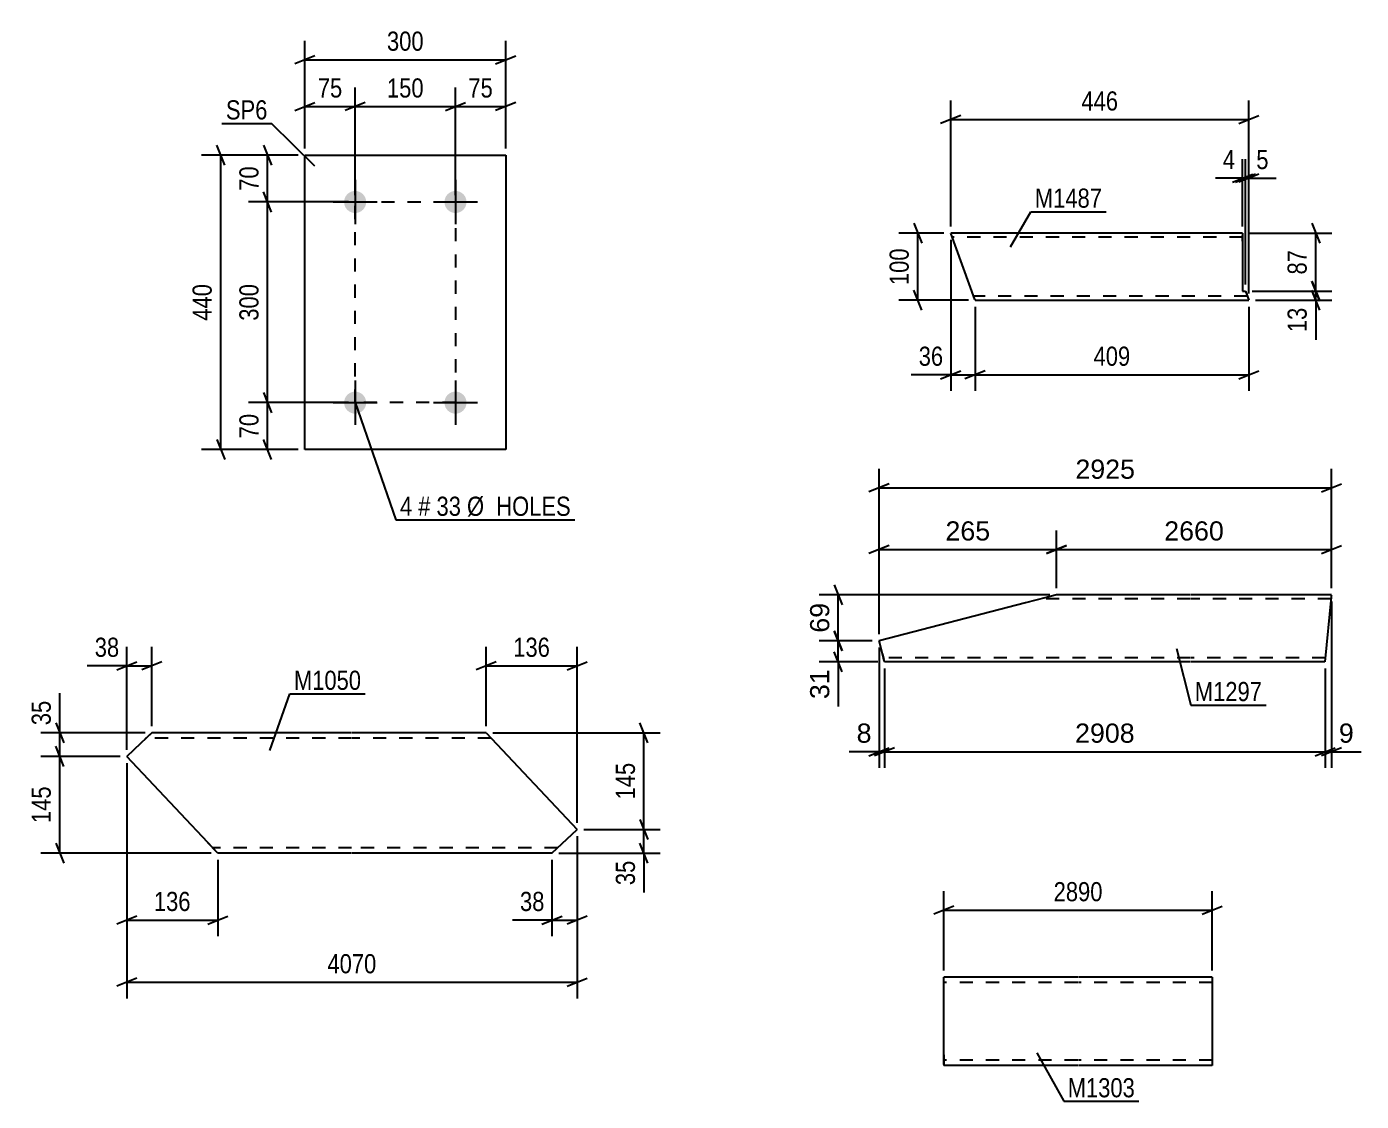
# Model space of a CAD drawing. Header units: millimetres. Extents: x 0 to 1189, y 0 to 841.
# Drawn here: x 406.3 to 605.8, y 139.2 to 299.8 of the extents above; entities that cross this region are included whole.
import ezdxf

# ---------------------------------------------------------------- set-up
doc = ezdxf.new("R2010")
doc.units = ezdxf.units.MM
doc.linetypes.add('DXK_LINE_DOT2', pattern=[3.9198, 1.9599, -1.9599])
doc.styles.add('Arial', font='ARIAL.TTF', dxfattribs={"height": 0.2})
doc.styles.add('Arial Narrow', font='ARIALN.TTF', dxfattribs={"height": 0.2})

# ---------------------------------------------------------------- blocks, each defined once
blk = doc.blocks.new('Part-814467843-18281 - 18280')
at = {"color": 2, "linetype": 'Continuous'}
for p, q in [((555.58, 213.68), (533.69, 208.02)), ((560.23, 214.88), (555.58, 213.68)), ((580.23, 214.88), (560.23, 214.88)), ((601.3, 214.88), (580.33, 214.88)), ((601.26, 214.52), (600.33, 204.88)), ((601.29, 214.78), (601.26, 214.52)), ((601.3, 214.88), (601.29, 214.78)), ((534.19, 206.08), (533.69, 208.02)), ((534.47, 204.97), (534.19, 206.08)), ((534.5, 204.88), (534.47, 204.97)), ((580.23, 204.88), (534.5, 204.88)), ((600.33, 204.88), (580.33, 204.88))]:
    blk.add_line(p, q, dxfattribs=at)
at = {"color": 7, "linetype": 'DXK_LINE_DOT2'}
for p, q in [((560.23, 214.88), (557.36, 214.13)), ((580.23, 214.28), (557.91, 214.28)), ((601.24, 214.28), (580.33, 214.28)), ((534.19, 206.08), (534.41, 205.23)), ((580.23, 205.48), (534.34, 205.48)), ((600.39, 205.48), (580.33, 205.48))]:
    blk.add_line(p, q, dxfattribs=at)
blk = doc.blocks.new('Part-814467843-14831 - 14829')
at = {"color": 2, "linetype": 'Continuous'}
for p, q in [((425.01, 194.27), (423.3, 192.67)), ((454.86, 194.27), (425.01, 194.27)), ((474.96, 194.27), (454.96, 194.27)), ((474.96, 194.27), (488.56, 179.81)), ((423.3, 192.67), (421.25, 190.74)), ((433.35, 177.87), (421.25, 190.74)), ((484.81, 176.27), (488.56, 179.81)), ((434.86, 176.27), (433.35, 177.87)), ((454.86, 176.27), (434.86, 176.27)), ((484.81, 176.27), (454.96, 176.27))]:
    blk.add_line(p, q, dxfattribs=at)
at = {"color": 7, "linetype": 'DXK_LINE_DOT2'}
for p, q in [((425.01, 194.27), (423.96, 193.29)), ((454.86, 193.47), (424.16, 193.47)), ((475.71, 193.47), (454.96, 193.47)), ((434.74, 176.4), (433.35, 177.87)), ((454.86, 177.07), (434.1, 177.07)), ((485.66, 177.07), (454.96, 177.07))]:
    blk.add_line(p, q, dxfattribs=at)
blk = doc.blocks.new('Part-814467843-14872 - 14871')
at = {"color": 2, "linetype": 'Continuous'}
for p, q in [((563.39, 157.73), (543.39, 157.73)), ((543.39, 146.13), (543.39, 157.73)), ((583.49, 157.73), (563.49, 157.73)), ((583.49, 157.73), (583.49, 144.53)), ((543.39, 146.13), (543.39, 144.53)), ((563.39, 144.53), (543.39, 144.53)), ((583.49, 144.53), (563.49, 144.53))]:
    blk.add_line(p, q, dxfattribs=at)
at = {"color": 7, "linetype": 'DXK_LINE_DOT2'}
for p, q in [((563.39, 156.93), (543.39, 156.93)), ((583.49, 156.93), (563.49, 156.93)), ((543.39, 144.65), (543.39, 146.13)), ((543.39, 145.33), (543.39, 145.39)), ((563.39, 145.33), (543.39, 145.33)), ((583.49, 145.33), (563.49, 145.33)), ((583.49, 145.33), (583.49, 145.39))]:
    blk.add_line(p, q, dxfattribs=at)
blk = doc.blocks.new('Bolt-814467843-14918 - 14916')
at = {"linetype": 'Continuous'}
for points in [[(455.39, 275.27, -1), (455.39, 271.97, -1)], [(470.39, 275.27, -1), (470.39, 271.97, -1)], [(455.39, 245.27, -1), (455.39, 241.97, -1)], [(470.39, 245.27, -1), (470.39, 241.97, -1)]]:
    blk.add_hatch(color=1, dxfattribs=at).paths.add_polyline_path(points)
at = {"color": 1, "linetype": 'Continuous'}
for p, q in [((455.39, 276.92), (455.39, 270.32)), ((470.39, 276.92), (470.39, 270.32)), ((452.09, 273.62), (458.69, 273.62)), ((467.09, 273.62), (473.69, 273.62)), ((455.39, 246.92), (455.39, 240.32)), ((470.39, 246.92), (470.39, 240.32)), ((452.09, 243.62), (458.69, 243.62)), ((467.09, 243.62), (473.69, 243.62))]:
    blk.add_line(p, q, dxfattribs=at)
blk = doc.blocks.new('Part-814467843-14917 - 14916')
at = {"color": 2, "linetype": 'Continuous'}
for p, q in [((447.89, 236.62), (447.89, 280.62)), ((447.89, 280.62), (477.89, 280.62)), ((477.89, 280.62), (477.89, 236.62)), ((477.89, 236.62), (447.89, 236.62))]:
    blk.add_line(p, q, dxfattribs=at)
blk = doc.blocks.new('Part-814467843-15057 - 15056')
at = {"color": 2, "linetype": 'Continuous'}
for p, q in [((588.04, 268.94), (544.4, 268.94)), ((548.01, 259.03), (544.4, 268.94)), ((588.04, 268.94), (588.04, 268.85)), ((588.04, 268.85), (588.04, 267.74)), ((588.04, 267.74), (588.04, 260.28)), ((588.04, 260.28), (588.47, 260.28)), ((588.47, 260.28), (588.96, 258.94)), ((548.01, 259.03), (548.04, 258.94)), ((548.04, 258.94), (588.96, 258.94))]:
    blk.add_line(p, q, dxfattribs=at)
at = {"color": 7, "linetype": 'DXK_LINE_DOT2'}
for p, q in [((588.04, 268.34), (544.62, 268.34)), ((588.04, 267.74), (588.04, 268.59)), ((588.04, 267.97), (588.04, 267.74)), ((547.82, 259.54), (547.81, 259.59)), ((588.74, 259.54), (547.82, 259.54))]:
    blk.add_line(p, q, dxfattribs=at)
blk = doc.blocks.new('Rectangle-814467843-17610 - 14916')
at = {"color": 1, "linetype": 'DXK_LINE_DOT2'}
blk.add_lwpolyline([(455.39, 273.62), (470.39, 273.62), (470.39, 243.62), (455.39, 243.62), (455.39, 273.62)], close=True, dxfattribs=at)
blk = doc.blocks.new('StraightDimension-814467843-18382 - 18280')
at = {"color": 7, "linetype": 'Continuous'}
for p, q in [((527, 209.52), (528.2, 206.52)), ((532.69, 208.02), (524.75, 208.02)), ((527.6, 204.88), (527.6, 208.02)), ((528.2, 203.38), (527, 206.38)), ((533.5, 204.88), (524.75, 204.88))]:
    blk.add_line(p, q, dxfattribs=at)
at = {"color": 0}
blk.add_wipeout([(526.85, 204.35), (522.65, 204.35), (522.65, 198.7), (526.85, 198.7)], dxfattribs=at)
at = {"color": 7, "linetype": 'Continuous'}
blk.add_line((527.6, 204.88), (527.6, 198.18), dxfattribs=at)
blk.add_line((527.6, 204.88), (527.6, 198.18), dxfattribs=at)
at = {"color": 3, "style": 'Arial'}
blk.add_text('31', height=2.865, rotation=90.0002, dxfattribs=at).set_placement((526.25, 199.3))
blk = doc.blocks.new('StraightDimension-814467843-18295 - 18280')
at = {"color": 7, "linetype": 'Continuous'}
for p, q in [((533.69, 209.02), (533.69, 233.74)), ((601.3, 215.88), (601.3, 233.74)), ((535.19, 231.49), (532.19, 230.29)), ((599.8, 230.29), (602.8, 231.49)), ((533.69, 230.89), (601.3, 230.89))]:
    blk.add_line(p, q, dxfattribs=at)
at = {"color": 0}
blk.add_wipeout([(572.54, 231.64), (572.54, 235.84), (562.44, 235.84), (562.44, 231.64)], dxfattribs=at)
at = {"color": 3, "style": 'Arial'}
blk.add_text('2925', height=2.865, dxfattribs=at).set_placement((563.04, 232.24))
blk = doc.blocks.new('StraightDimension-814467843-18306 - 18280')
at = {"color": 7, "linetype": 'Continuous'}
for p, q in [((560.23, 215.88), (560.23, 224.51)), ((601.3, 215.88), (601.3, 224.51)), ((561.73, 222.26), (558.73, 221.06)), ((560.23, 221.66), (601.3, 221.66)), ((599.8, 221.06), (602.8, 222.26))]:
    blk.add_line(p, q, dxfattribs=at)
at = {"color": 0}
blk.add_wipeout([(585.81, 222.41), (585.81, 226.61), (575.72, 226.61), (575.72, 222.41)], dxfattribs=at)
at = {"color": 3, "style": 'Arial'}
blk.add_text('2660', height=2.865, dxfattribs=at).set_placement((576.32, 223.01))
blk = doc.blocks.new('StraightDimension-814467843-18307 - 18280')
at = {"color": 7, "linetype": 'Continuous'}
for p, q in [((533.69, 209.02), (533.69, 224.51)), ((560.23, 215.88), (560.23, 224.51)), ((535.19, 222.26), (532.19, 221.06)), ((533.69, 221.66), (560.23, 221.66)), ((558.73, 221.06), (561.73, 222.26))]:
    blk.add_line(p, q, dxfattribs=at)
at = {"color": 0}
blk.add_wipeout([(550.89, 222.41), (550.89, 226.61), (543.02, 226.61), (543.02, 222.41)], dxfattribs=at)
at = {"color": 3, "style": 'Arial'}
blk.add_text('265', height=2.865, dxfattribs=at).set_placement((543.62, 223.01))
blk = doc.blocks.new('StraightDimension-814467843-18381 - 18280')
at = {"color": 7, "linetype": 'Continuous'}
for p, q in [((527, 216.38), (528.2, 213.38)), ((559.23, 214.88), (524.75, 214.88)), ((527.6, 208.02), (527.6, 214.88)), ((528.2, 206.52), (527, 209.52)), ((532.69, 208.02), (524.75, 208.02))]:
    blk.add_line(p, q, dxfattribs=at)
at = {"color": 0}
blk.add_wipeout([(526.85, 214.27), (522.65, 214.27), (522.65, 208.63), (526.85, 208.63)], dxfattribs=at)
at = {"color": 3, "style": 'Arial'}
blk.add_text('69', height=2.865, rotation=90.0002, dxfattribs=at).set_placement((526.25, 209.23))
blk = doc.blocks.new('StraightDimension-814467843-18485 - 18280')
at = {"color": 7, "linetype": 'Continuous'}
for p, q in [((601.3, 213.88), (601.3, 189.03)), ((600.37, 203.88), (600.37, 189.03)), ((598.87, 190.83), (601.87, 192.03)), ((602.8, 192.03), (599.8, 190.83)), ((600.37, 191.43), (601.3, 191.43))]:
    blk.add_line(p, q, dxfattribs=at)
at = {"color": 0}
blk.add_wipeout([(605.25, 192.18), (605.25, 196.38), (601.82, 196.38), (601.82, 192.18)], dxfattribs=at)
at = {"color": 7, "linetype": 'Continuous'}
blk.add_line((601.3, 191.43), (605.77, 191.43), dxfattribs=at)
blk.add_line((601.3, 191.43), (605.77, 191.43), dxfattribs=at)
at = {"color": 3, "style": 'Arial'}
blk.add_text('9', height=2.87, dxfattribs=at).set_placement((602.42, 192.78))
blk = doc.blocks.new('StraightDimension-814467843-18486 - 18280')
at = {"color": 7, "linetype": 'Continuous'}
for p, q in [((534.5, 203.88), (534.5, 189.03)), ((600.37, 203.88), (600.37, 189.03)), ((536, 192.03), (533, 190.83)), ((598.87, 190.83), (601.87, 192.03)), ((534.5, 191.43), (600.37, 191.43))]:
    blk.add_line(p, q, dxfattribs=at)
at = {"color": 0}
blk.add_wipeout([(572.48, 192.18), (572.48, 196.38), (562.39, 196.38), (562.39, 192.18)], dxfattribs=at)
at = {"color": 3, "style": 'Arial'}
blk.add_text('2908', height=2.865, dxfattribs=at).set_placement((562.99, 192.78))
blk = doc.blocks.new('StraightDimension-814467843-18487 - 18280')
at = {"color": 7, "linetype": 'Continuous'}
for p, q in [((533.69, 207.02), (533.69, 189.03)), ((534.5, 203.88), (534.5, 189.03)), ((532.19, 190.83), (535.19, 192.03)), ((536, 192.03), (533, 190.83)), ((533.69, 191.43), (534.5, 191.43))]:
    blk.add_line(p, q, dxfattribs=at)
at = {"color": 0}
blk.add_wipeout([(533.16, 192.18), (533.16, 196.38), (529.74, 196.38), (529.74, 192.18)], dxfattribs=at)
at = {"color": 7, "linetype": 'Continuous'}
blk.add_line((533.69, 191.43), (529.21, 191.43), dxfattribs=at)
blk.add_line((533.69, 191.43), (529.21, 191.43), dxfattribs=at)
at = {"color": 3, "style": 'Arial'}
blk.add_text('8', height=2.87, dxfattribs=at).set_placement((530.34, 192.78))
blk = doc.blocks.new('StraightDimension-814467843-15139 - 14829')
at = {"color": 7, "linetype": 'Continuous'}
for p, q in [((410.65, 195.77), (411.85, 192.77)), ((424.01, 194.27), (408.4, 194.27)), ((411.25, 190.74), (411.25, 194.27)), ((411.85, 189.24), (410.65, 192.24)), ((420.25, 190.74), (408.4, 190.74))]:
    blk.add_line(p, q, dxfattribs=at)
at = {"color": 0}
blk.add_wipeout([(410.5, 199.65), (406.3, 199.65), (406.3, 194.8), (410.5, 194.8)], dxfattribs=at)
at = {"color": 7, "linetype": 'Continuous'}
blk.add_line((411.25, 194.27), (411.25, 200.18), dxfattribs=at)
blk.add_line((411.25, 194.27), (411.25, 200.18), dxfattribs=at)
at = {"color": 3, "style": 'Arial Narrow'}
blk.add_text('35', height=2.863, rotation=90.0002, dxfattribs=at).set_placement((409.9, 195.4))
blk = doc.blocks.new('StraightDimension-814467843-15131 - 14829')
at = {"color": 7, "linetype": 'Continuous'}
for p, q in [((474.96, 195.27), (474.96, 207.12)), ((488.56, 180.81), (488.56, 207.12)), ((476.46, 204.87), (473.46, 203.67)), ((474.96, 204.27), (488.56, 204.27)), ((487.06, 203.67), (490.06, 204.87))]:
    blk.add_line(p, q, dxfattribs=at)
at = {"color": 0}
blk.add_wipeout([(485.1, 205.02), (485.1, 209.22), (478.42, 209.22), (478.42, 205.02)], dxfattribs=at)
at = {"color": 3, "style": 'Arial Narrow'}
blk.add_text('136', height=2.863, dxfattribs=at).set_placement((479.02, 205.62))
blk = doc.blocks.new('StraightDimension-814467843-15123 - 14829')
at = {"color": 7, "linetype": 'Continuous'}
for p, q in [((488.56, 178.81), (488.56, 163.87)), ((484.81, 175.27), (484.81, 163.87)), ((483.31, 165.67), (486.31, 166.87)), ((484.81, 166.27), (488.56, 166.27)), ((490.06, 166.87), (487.06, 165.67))]:
    blk.add_line(p, q, dxfattribs=at)
at = {"color": 0}
blk.add_wipeout([(484.28, 167.02), (484.28, 171.22), (479.43, 171.22), (479.43, 167.02)], dxfattribs=at)
at = {"color": 7, "linetype": 'Continuous'}
blk.add_line((484.81, 166.27), (478.9, 166.27), dxfattribs=at)
blk.add_line((484.81, 166.27), (478.9, 166.27), dxfattribs=at)
at = {"color": 3, "style": 'Arial Narrow'}
blk.add_text('38', height=2.863, dxfattribs=at).set_placement((480.03, 167.62))
blk = doc.blocks.new('StraightDimension-814467843-15135 - 14829')
at = {"color": 7, "linetype": 'Continuous'}
for p, q in [((421.25, 191.74), (421.25, 207.12)), ((425.01, 195.27), (425.01, 207.12)), ((419.75, 203.67), (422.75, 204.87)), ((421.25, 204.27), (425.01, 204.27)), ((426.51, 204.87), (423.51, 203.67))]:
    blk.add_line(p, q, dxfattribs=at)
at = {"color": 0}
blk.add_wipeout([(420.73, 205.02), (420.73, 209.22), (415.87, 209.22), (415.87, 205.02)], dxfattribs=at)
at = {"color": 7, "linetype": 'Continuous'}
blk.add_line((421.25, 204.27), (415.34, 204.27), dxfattribs=at)
blk.add_line((421.25, 204.27), (415.34, 204.27), dxfattribs=at)
at = {"color": 3, "style": 'Arial Narrow'}
blk.add_text('38', height=2.863, dxfattribs=at).set_placement((416.47, 205.62))
blk = doc.blocks.new('StraightDimension-814467843-15127 - 14829')
at = {"color": 7, "linetype": 'Continuous'}
for p, q in [((421.25, 189.74), (421.25, 163.87)), ((434.86, 175.27), (434.86, 163.87)), ((422.75, 166.87), (419.75, 165.67)), ((421.25, 166.27), (434.86, 166.27)), ((433.36, 165.67), (436.36, 166.87))]:
    blk.add_line(p, q, dxfattribs=at)
at = {"color": 0}
blk.add_wipeout([(431.4, 167.02), (431.4, 171.22), (424.71, 171.22), (424.71, 167.02)], dxfattribs=at)
at = {"color": 3, "style": 'Arial Narrow'}
blk.add_text('136', height=2.863, dxfattribs=at).set_placement((425.31, 167.62))
blk = doc.blocks.new('StraightDimension-814467843-15140 - 14829')
at = {"color": 7, "linetype": 'Continuous'}
for p, q in [((411.85, 189.24), (410.65, 192.24)), ((420.25, 190.74), (408.4, 190.74)), ((411.25, 176.27), (411.25, 190.74)), ((410.65, 177.77), (411.85, 174.77)), ((433.86, 176.27), (408.4, 176.27))]:
    blk.add_line(p, q, dxfattribs=at)
at = {"color": 0}
blk.add_wipeout([(410.5, 186.85), (406.3, 186.85), (406.3, 180.17), (410.5, 180.17)], dxfattribs=at)
at = {"color": 3, "style": 'Arial Narrow'}
blk.add_text('145', height=2.863, rotation=90.0002, dxfattribs=at).set_placement((409.9, 180.77))
blk = doc.blocks.new('StraightDimension-814467843-15147 - 14829')
at = {"color": 7, "linetype": 'Continuous'}
for p, q in [((499.16, 192.77), (497.96, 195.77)), ((475.96, 194.27), (500.96, 194.27)), ((498.56, 179.81), (498.56, 194.27)), ((489.56, 179.81), (500.96, 179.81)), ((497.96, 181.31), (499.16, 178.31))]:
    blk.add_line(p, q, dxfattribs=at)
at = {"color": 0}
blk.add_wipeout([(497.81, 190.38), (493.61, 190.38), (493.61, 183.7), (497.81, 183.7)], dxfattribs=at)
at = {"color": 3, "style": 'Arial Narrow'}
blk.add_text('145', height=2.863, rotation=90.0002, dxfattribs=at).set_placement((497.21, 184.3))
blk = doc.blocks.new('StraightDimension-814467843-15148 - 14829')
at = {"color": 7, "linetype": 'Continuous'}
for p, q in [((489.56, 179.81), (500.96, 179.81)), ((497.96, 181.31), (499.16, 178.31)), ((498.56, 176.27), (498.56, 179.81)), ((499.16, 174.77), (497.96, 177.77)), ((485.81, 176.27), (500.96, 176.27))]:
    blk.add_line(p, q, dxfattribs=at)
at = {"color": 0}
blk.add_wipeout([(497.81, 175.75), (493.61, 175.75), (493.61, 170.89), (497.81, 170.89)], dxfattribs=at)
at = {"color": 7, "linetype": 'Continuous'}
blk.add_line((498.56, 176.27), (498.56, 170.37), dxfattribs=at)
blk.add_line((498.56, 176.27), (498.56, 170.37), dxfattribs=at)
at = {"color": 3, "style": 'Arial Narrow'}
blk.add_text('35', height=2.863, rotation=90.0002, dxfattribs=at).set_placement((497.21, 171.49))
blk = doc.blocks.new('StraightDimension-814467843-15155 - 14829')
at = {"color": 7, "linetype": 'Continuous'}
for p, q in [((421.25, 189.74), (421.25, 154.56)), ((488.56, 178.81), (488.56, 154.56)), ((422.75, 157.56), (419.75, 156.36)), ((421.25, 156.96), (488.56, 156.96)), ((487.06, 156.36), (490.06, 157.56))]:
    blk.add_line(p, q, dxfattribs=at)
at = {"color": 0}
blk.add_wipeout([(459.16, 157.71), (459.16, 161.91), (450.65, 161.91), (450.65, 157.71)], dxfattribs=at)
at = {"color": 3, "style": 'Arial Narrow'}
blk.add_text('4070', height=2.863, dxfattribs=at).set_placement((451.25, 158.31))
blk = doc.blocks.new('StraightDimension-814467843-15255 - 14871')
at = {"color": 7, "linetype": 'Continuous'}
for p, q in [((543.39, 158.73), (543.39, 170.58)), ((583.49, 158.73), (583.49, 170.58)), ((544.89, 168.33), (541.89, 167.13)), ((543.39, 167.73), (583.49, 167.73)), ((581.99, 167.13), (584.99, 168.33))]:
    blk.add_line(p, q, dxfattribs=at)
at = {"color": 0}
blk.add_wipeout([(567.7, 168.48), (567.7, 172.68), (559.19, 172.68), (559.19, 168.48)], dxfattribs=at)
at = {"color": 3, "style": 'Arial Narrow'}
blk.add_text('2890', height=2.863, dxfattribs=at).set_placement((559.79, 169.08))
blk = doc.blocks.new('StraightDimension-814467843-15347 - 14916')
at = {"color": 7, "linetype": 'Continuous'}
for p, q in [((447.89, 281.62), (447.89, 297.73)), ((477.89, 281.62), (477.89, 297.73)), ((449.39, 295.48), (446.39, 294.28)), ((476.39, 294.28), (479.39, 295.48)), ((447.89, 294.88), (477.89, 294.88))]:
    blk.add_line(p, q, dxfattribs=at)
at = {"color": 0}
blk.add_wipeout([(466.23, 295.63), (466.23, 299.83), (459.55, 299.83), (459.55, 295.63)], dxfattribs=at)
at = {"color": 3, "style": 'Arial Narrow'}
blk.add_text('300', height=2.863, dxfattribs=at).set_placement((460.15, 296.23))
blk = doc.blocks.new('StraightDimension-814467843-15319 - 14916')
at = {"color": 7, "linetype": 'Continuous'}
for p, q in [((441.7, 282.12), (442.9, 279.12)), ((446.89, 280.62), (439.45, 280.62)), ((442.3, 273.62), (442.3, 280.62)), ((454.39, 273.62), (439.45, 273.62)), ((442.9, 272.12), (441.7, 275.12))]:
    blk.add_line(p, q, dxfattribs=at)
at = {"color": 0}
blk.add_wipeout([(441.55, 279.54), (437.35, 279.54), (437.35, 274.69), (441.55, 274.69)], dxfattribs=at)
at = {"color": 3, "style": 'Arial Narrow'}
blk.add_text('70', height=2.863, rotation=90.0002, dxfattribs=at).set_placement((440.95, 275.29))
blk = doc.blocks.new('StraightDimension-814467843-15320 - 14916')
at = {"color": 7, "linetype": 'Continuous'}
for p, q in [((454.39, 273.62), (439.45, 273.62)), ((442.9, 272.12), (441.7, 275.12)), ((442.3, 243.62), (442.3, 273.62)), ((454.39, 243.62), (439.45, 243.62)), ((441.7, 245.12), (442.9, 242.12))]:
    blk.add_line(p, q, dxfattribs=at)
at = {"color": 0}
blk.add_wipeout([(441.55, 261.96), (437.35, 261.96), (437.35, 255.27), (441.55, 255.27)], dxfattribs=at)
at = {"color": 3, "style": 'Arial Narrow'}
blk.add_text('300', height=2.863, rotation=90.0002, dxfattribs=at).set_placement((440.95, 255.87))
blk = doc.blocks.new('StraightDimension-814467843-15321 - 14916')
at = {"color": 7, "linetype": 'Continuous'}
for p, q in [((454.39, 243.62), (439.45, 243.62)), ((441.7, 245.12), (442.9, 242.12)), ((442.3, 236.62), (442.3, 243.62)), ((442.9, 235.12), (441.7, 238.12)), ((446.89, 236.62), (439.45, 236.62))]:
    blk.add_line(p, q, dxfattribs=at)
at = {"color": 0}
blk.add_wipeout([(441.55, 242.54), (437.35, 242.54), (437.35, 237.69), (441.55, 237.69)], dxfattribs=at)
at = {"color": 3, "style": 'Arial Narrow'}
blk.add_text('70', height=2.863, rotation=90.0002, dxfattribs=at).set_placement((440.95, 238.29))
blk = doc.blocks.new('StraightDimension-814467843-15331 - 14916')
at = {"color": 7, "linetype": 'Continuous'}
for p, q in [((435.9, 279.12), (434.7, 282.12)), ((446.89, 280.62), (432.45, 280.62)), ((435.3, 236.62), (435.3, 280.62)), ((434.7, 238.12), (435.9, 235.12)), ((446.89, 236.62), (432.45, 236.62))]:
    blk.add_line(p, q, dxfattribs=at)
at = {"color": 0}
blk.add_wipeout([(434.55, 261.96), (430.35, 261.96), (430.35, 255.27), (434.55, 255.27)], dxfattribs=at)
at = {"color": 3, "style": 'Arial Narrow'}
blk.add_text('440', height=2.863, rotation=90.0002, dxfattribs=at).set_placement((433.95, 255.87))
blk = doc.blocks.new('StraightDimension-814467843-15335 - 14916')
at = {"color": 7, "linetype": 'Continuous'}
for p, q in [((470.39, 274.62), (470.39, 290.73)), ((477.89, 281.62), (477.89, 290.73)), ((468.89, 287.28), (471.89, 288.48)), ((470.39, 287.88), (477.89, 287.88)), ((479.39, 288.48), (476.39, 287.28))]:
    blk.add_line(p, q, dxfattribs=at)
at = {"color": 0}
blk.add_wipeout([(476.57, 288.63), (476.57, 292.83), (471.71, 292.83), (471.71, 288.63)], dxfattribs=at)
at = {"color": 3, "style": 'Arial Narrow'}
blk.add_text('75', height=2.863, dxfattribs=at).set_placement((472.31, 289.23))
blk = doc.blocks.new('StraightDimension-814467843-15336 - 14916')
at = {"color": 7, "linetype": 'Continuous'}
for p, q in [((455.39, 274.62), (455.39, 290.73)), ((470.39, 274.62), (470.39, 290.73)), ((456.89, 288.48), (453.89, 287.28)), ((455.39, 287.88), (470.39, 287.88)), ((468.89, 287.28), (471.89, 288.48))]:
    blk.add_line(p, q, dxfattribs=at)
at = {"color": 0}
blk.add_wipeout([(466.23, 288.63), (466.23, 292.83), (459.55, 292.83), (459.55, 288.63)], dxfattribs=at)
at = {"color": 3, "style": 'Arial Narrow'}
blk.add_text('150', height=2.863, dxfattribs=at).set_placement((460.15, 289.23))
blk = doc.blocks.new('StraightDimension-814467843-15337 - 14916')
at = {"color": 7, "linetype": 'Continuous'}
for p, q in [((447.89, 281.62), (447.89, 290.73)), ((455.39, 274.62), (455.39, 290.73)), ((446.39, 287.28), (449.39, 288.48)), ((447.89, 287.88), (455.39, 287.88)), ((456.89, 288.48), (453.89, 287.28))]:
    blk.add_line(p, q, dxfattribs=at)
at = {"color": 0}
blk.add_wipeout([(454.07, 288.63), (454.07, 292.83), (449.21, 292.83), (449.21, 288.63)], dxfattribs=at)
at = {"color": 3, "style": 'Arial Narrow'}
blk.add_text('75', height=2.863, dxfattribs=at).set_placement((449.81, 289.23))
blk = doc.blocks.new('StraightDimension-814467843-15595 - 15056')
at = {"color": 7, "linetype": 'Continuous'}
for p, q in [((544.4, 269.94), (544.4, 288.79)), ((588.96, 259.94), (588.96, 288.79)), ((545.9, 286.54), (542.9, 285.34)), ((544.4, 285.94), (588.96, 285.94)), ((587.46, 285.34), (590.46, 286.54))]:
    blk.add_line(p, q, dxfattribs=at)
at = {"color": 0}
blk.add_wipeout([(570.02, 286.69), (570.02, 290.89), (563.34, 290.89), (563.34, 286.69)], dxfattribs=at)
at = {"color": 3, "style": 'Arial Narrow'}
blk.add_text('446', height=2.863, dxfattribs=at).set_placement((563.94, 287.29))
blk = doc.blocks.new('StraightDimension-814467843-15569 - 15056')
at = {"color": 7, "linetype": 'Continuous'}
for p, q in [((538.88, 270.44), (540.08, 267.44)), ((543.4, 268.94), (536.63, 268.94)), ((539.48, 258.94), (539.48, 268.94)), ((540.08, 257.44), (538.88, 260.44)), ((547.04, 258.94), (536.63, 258.94))]:
    blk.add_line(p, q, dxfattribs=at)
at = {"color": 0}
blk.add_wipeout([(538.73, 267.28), (534.53, 267.28), (534.53, 260.6), (538.73, 260.6)], dxfattribs=at)
at = {"color": 3, "style": 'Arial Narrow'}
blk.add_text('100', height=2.863, rotation=90.0002, dxfattribs=at).set_placement((538.13, 261.2))
blk = doc.blocks.new('StraightDimension-814467843-17959 - 15056')
at = {"color": 7, "linetype": 'Continuous'}
for p, q in [((598.36, 270.44), (599.56, 267.44)), ((589.04, 268.94), (601.36, 268.94)), ((598.96, 260.28), (598.96, 268.94)), ((599.56, 258.78), (598.36, 261.78)), ((589.47, 260.28), (601.36, 260.28))]:
    blk.add_line(p, q, dxfattribs=at)
at = {"color": 0}
blk.add_wipeout([(598.21, 267.04), (594.01, 267.04), (594.01, 262.18), (598.21, 262.18)], dxfattribs=at)
at = {"color": 3, "style": 'Arial Narrow'}
blk.add_text('87', height=2.863, rotation=90.0002, dxfattribs=at).set_placement((597.61, 262.78))
blk = doc.blocks.new('StraightDimension-814467843-15575 - 15056')
at = {"color": 7, "linetype": 'Continuous'}
for p, q in [((548.04, 257.94), (548.04, 245.38)), ((588.96, 257.94), (588.96, 245.38)), ((549.54, 248.38), (546.54, 247.18)), ((548.04, 247.78), (588.96, 247.78)), ((587.46, 247.18), (590.46, 248.38))]:
    blk.add_line(p, q, dxfattribs=at)
at = {"color": 0}
blk.add_wipeout([(571.84, 248.53), (571.84, 252.73), (565.16, 252.73), (565.16, 248.53)], dxfattribs=at)
at = {"color": 3, "style": 'Arial Narrow'}
blk.add_text('409', height=2.863, dxfattribs=at).set_placement((565.76, 249.13))
blk = doc.blocks.new('StraightDimension-814467843-15576 - 15056')
at = {"color": 7, "linetype": 'Continuous'}
for p, q in [((544.4, 267.94), (544.4, 245.38)), ((548.04, 257.94), (548.04, 245.38)), ((542.9, 247.18), (545.9, 248.38)), ((544.4, 247.78), (548.04, 247.78)), ((549.54, 248.38), (546.54, 247.18))]:
    blk.add_line(p, q, dxfattribs=at)
at = {"color": 0}
blk.add_wipeout([(543.88, 248.53), (543.88, 252.73), (539.02, 252.73), (539.02, 248.53)], dxfattribs=at)
at = {"color": 7, "linetype": 'Continuous'}
blk.add_line((544.4, 247.78), (538.5, 247.78), dxfattribs=at)
blk.add_line((544.4, 247.78), (538.5, 247.78), dxfattribs=at)
at = {"color": 3, "style": 'Arial Narrow'}
blk.add_text('36', height=2.863, dxfattribs=at).set_placement((539.62, 249.13))
blk = doc.blocks.new('StraightDimension-814467843-17960 - 15056')
at = {"color": 7, "linetype": 'Continuous'}
for p, q in [((598.36, 261.78), (599.56, 258.78)), ((589.47, 260.28), (601.36, 260.28)), ((599.56, 257.44), (598.36, 260.44)), ((598.96, 258.94), (598.96, 260.28)), ((589.96, 258.94), (601.36, 258.94))]:
    blk.add_line(p, q, dxfattribs=at)
at = {"color": 0}
blk.add_wipeout([(598.21, 258.42), (594.01, 258.42), (594.01, 253.56), (598.21, 253.56)], dxfattribs=at)
at = {"color": 7, "linetype": 'Continuous'}
blk.add_line((598.96, 258.94), (598.96, 253.03), dxfattribs=at)
blk.add_line((598.96, 258.94), (598.96, 253.03), dxfattribs=at)
at = {"color": 3, "style": 'Arial Narrow'}
blk.add_text('13', height=2.863, rotation=90.0002, dxfattribs=at).set_placement((597.61, 254.16))
blk = doc.blocks.new('StraightDimension-814467843-18845 - 15056')
at = {"color": 7, "linetype": 'Continuous'}
for p, q in [((588.47, 261.28), (588.47, 280.03)), ((588.96, 259.94), (588.96, 280.03)), ((586.97, 276.58), (589.97, 277.78)), ((590.46, 277.78), (587.46, 276.58)), ((588.47, 277.18), (588.96, 277.18))]:
    blk.add_line(p, q, dxfattribs=at)
at = {"color": 0}
blk.add_wipeout([(592.51, 277.93), (592.51, 282.13), (589.48, 282.13), (589.48, 277.93)], dxfattribs=at)
at = {"color": 7, "linetype": 'Continuous'}
blk.add_line((588.96, 277.18), (593.04, 277.18), dxfattribs=at)
blk.add_line((588.96, 277.18), (593.04, 277.18), dxfattribs=at)
at = {"color": 3, "style": 'Arial Narrow'}
blk.add_text('5', height=2.86, dxfattribs=at).set_placement((590.08, 278.53))
blk = doc.blocks.new('StraightDimension-814467843-18846 - 15056')
at = {"color": 7, "linetype": 'Continuous'}
for p, q in [((588.04, 269.94), (588.04, 280.03)), ((588.47, 261.28), (588.47, 280.03)), ((586.54, 276.58), (589.54, 277.78)), ((589.97, 277.78), (586.97, 276.58)), ((588.04, 277.18), (588.47, 277.18))]:
    blk.add_line(p, q, dxfattribs=at)
at = {"color": 0}
blk.add_wipeout([(587.51, 277.93), (587.51, 282.13), (584.48, 282.13), (584.48, 277.93)], dxfattribs=at)
at = {"color": 7, "linetype": 'Continuous'}
blk.add_line((588.04, 277.18), (583.96, 277.18), dxfattribs=at)
blk.add_line((588.04, 277.18), (583.96, 277.18), dxfattribs=at)
at = {"color": 3, "style": 'Arial Narrow'}
blk.add_text('4', height=2.86, dxfattribs=at).set_placement((585.08, 278.53))
blk = doc.blocks.new('Mark-814467843-18527 - 18280')
at = {"color": 0}
blk.add_wipeout([(590.94, 199), (590.94, 202), (580.89, 202), (580.89, 199)], dxfattribs=at)
blk.add_wipeout([(590.94, 199), (590.94, 202), (580.89, 202), (580.89, 199)], dxfattribs=at)
at = {"color": 30, "linetype": 'Continuous'}
for p, q in [((578.15, 206.86), (580.29, 198.4)), ((580.29, 198.4), (591.54, 198.4))]:
    blk.add_line(p, q, dxfattribs=at)
at = {"color": 3, "style": 'Arial Narrow'}
blk.add_text('M1297', height=2.863, dxfattribs=at).set_placement((580.89, 199))
blk = doc.blocks.new('Mark-814467843-15614 - 14829')
at = {"color": 0}
blk.add_wipeout([(456.29, 200.68), (456.29, 203.68), (446.24, 203.68), (446.24, 200.68)], dxfattribs=at)
blk.add_wipeout([(456.29, 200.68), (456.29, 203.68), (446.24, 203.68), (446.24, 200.68)], dxfattribs=at)
at = {"color": 30, "linetype": 'Continuous'}
for p, q in [((442.66, 191.63), (445.64, 200.08)), ((445.64, 200.08), (456.89, 200.08))]:
    blk.add_line(p, q, dxfattribs=at)
at = {"color": 3, "style": 'Arial Narrow'}
blk.add_text('M1050', height=2.863, dxfattribs=at).set_placement((446.24, 200.68))
blk = doc.blocks.new('Mark-814467843-15626 - 14871')
at = {"color": 0}
blk.add_wipeout([(571.94, 139.77), (571.94, 142.77), (561.89, 142.77), (561.89, 139.77)], dxfattribs=at)
blk.add_wipeout([(571.94, 139.77), (571.94, 142.77), (561.89, 142.77), (561.89, 139.77)], dxfattribs=at)
at = {"color": 30, "linetype": 'Continuous'}
for p, q in [((557.27, 146.41), (561.29, 139.17)), ((561.29, 139.17), (572.54, 139.17))]:
    blk.add_line(p, q, dxfattribs=at)
at = {"color": 3, "style": 'Arial Narrow'}
blk.add_text('M1303', height=2.863, dxfattribs=at).set_placement((561.89, 139.77))
blk = doc.blocks.new('Mark-814467843-15639 - 14916')
at = {"color": 0}
blk.add_wipeout([(463.92, 226.7), (463.92, 229.7), (462.09, 229.7), (462.09, 226.7)], dxfattribs=at)
blk.add_wipeout([(463.92, 226.7), (463.92, 229.7), (462.09, 229.7), (462.09, 226.7)], dxfattribs=at)
at = {"color": 7, "linetype": 'Continuous'}
blk.add_line((455.39, 243.62), (461.49, 226.1), dxfattribs=at)
at = {"color": 3, "style": 'Arial Narrow'}
blk.add_text('4', height=2.86, dxfattribs=at).set_placement((462.09, 226.7))
at = {"color": 0}
blk.add_wipeout([(466.65, 226.7), (466.65, 229.7), (464.82, 229.7), (464.82, 226.7)], dxfattribs=at)
blk.add_wipeout([(466.65, 226.7), (466.65, 229.7), (464.82, 229.7), (464.82, 226.7)], dxfattribs=at)
blk.add_wipeout([(471.21, 226.7), (471.21, 229.7), (467.55, 229.7), (467.55, 226.7)], dxfattribs=at)
blk.add_wipeout([(471.21, 226.7), (471.21, 229.7), (467.55, 229.7), (467.55, 226.7)], dxfattribs=at)
at = {"color": 3, "style": 'Arial Narrow'}
for s, height, p in [('#', 2.86, (464.82, 226.7)), ('33', 2.863, (467.55, 226.7))]:
    blk.add_text(s, height=height, dxfattribs=at).set_placement(p)
at = {"color": 0}
blk.add_wipeout([(487.63, 226.7), (487.63, 229.7), (472.11, 229.7), (472.11, 226.7)], dxfattribs=at)
blk.add_wipeout([(487.63, 226.7), (487.63, 229.7), (472.11, 229.7), (472.11, 226.7)], dxfattribs=at)
at = {"color": 7, "linetype": 'Continuous'}
blk.add_line((461.49, 226.1), (488.23, 226.1), dxfattribs=at)
at = {"color": 3, "style": 'Arial Narrow'}
blk.add_text('Ø  HOLES', height=2.863, dxfattribs=at).set_placement((472.11, 226.7))
blk = doc.blocks.new('Mark-814467843-15636 - 14916')
at = {"color": 0}
blk.add_wipeout([(442.29, 285.96), (442.29, 288.96), (436.08, 288.96), (436.08, 285.96)], dxfattribs=at)
blk.add_wipeout([(442.29, 285.96), (442.29, 288.96), (436.08, 288.96), (436.08, 285.96)], dxfattribs=at)
at = {"color": 30, "linetype": 'Continuous'}
for p in [(435.48, 285.36), (449.35, 278.97)]:
    blk.add_line(p, (442.89, 285.36), dxfattribs=at)
at = {"color": 3, "style": 'Arial Narrow'}
blk.add_text('SP6', height=2.863, dxfattribs=at).set_placement((436.08, 285.96))
blk = doc.blocks.new('Mark-814467843-15682 - 15056')
at = {"color": 0}
blk.add_wipeout([(567.03, 272.76), (567.03, 275.76), (556.98, 275.76), (556.98, 272.76)], dxfattribs=at)
blk.add_wipeout([(567.03, 272.76), (567.03, 275.76), (556.98, 275.76), (556.98, 272.76)], dxfattribs=at)
at = {"color": 30, "linetype": 'Continuous'}
for p, q in [((553.34, 266.91), (556.38, 272.16)), ((556.38, 272.16), (567.63, 272.16))]:
    blk.add_line(p, q, dxfattribs=at)
at = {"color": 3, "style": 'Arial Narrow'}
blk.add_text('M1487', height=2.863, dxfattribs=at).set_placement((556.98, 272.76))

msp = doc.modelspace()

# ---------------------------------------------------------------- block references
for name in ['StraightDimension-814467843-15347 - 14916', 'Part-814467843-14917 - 14916', 'Bolt-814467843-14918 - 14916', 'Rectangle-814467843-17610 - 14916', 'Part-814467843-15057 - 15056', 'Part-814467843-18281 - 18280', 'Part-814467843-14831 - 14829', 'StraightDimension-814467843-15255 - 14871', 'Part-814467843-14872 - 14871']:
    msp.add_blockref(name, (0, 0))

# ---------------------------------------------------------------- next in the draw order: block references
for name in ['StraightDimension-814467843-15335 - 14916', 'StraightDimension-814467843-15595 - 15056', 'StraightDimension-814467843-15319 - 14916', 'Mark-814467843-15639 - 14916', 'StraightDimension-814467843-18382 - 18280', 'StraightDimension-814467843-15131 - 14829', 'Mark-814467843-15614 - 14829', 'StraightDimension-814467843-15139 - 14829', 'StraightDimension-814467843-15123 - 14829', 'Mark-814467843-15626 - 14871']:
    msp.add_blockref(name, (0, 0))

# ---------------------------------------------------------------- next in the draw order: block references
for name in ['Mark-814467843-15682 - 15056', 'StraightDimension-814467843-15320 - 14916', 'StraightDimension-814467843-15569 - 15056', 'StraightDimension-814467843-17959 - 15056', 'StraightDimension-814467843-18295 - 18280', 'StraightDimension-814467843-15135 - 14829', 'StraightDimension-814467843-15147 - 14829', 'StraightDimension-814467843-15127 - 14829']:
    msp.add_blockref(name, (0, 0))

# ---------------------------------------------------------------- next in the draw order: block references
for name in ['StraightDimension-814467843-15336 - 14916', 'StraightDimension-814467843-15575 - 15056', 'StraightDimension-814467843-15321 - 14916', 'StraightDimension-814467843-18306 - 18280', 'StraightDimension-814467843-18485 - 18280', 'StraightDimension-814467843-15140 - 14829', 'StraightDimension-814467843-15148 - 14829']:
    msp.add_blockref(name, (0, 0))

# ---------------------------------------------------------------- next in the draw order: block references
for name in ['StraightDimension-814467843-15331 - 14916', 'StraightDimension-814467843-15576 - 15056', 'StraightDimension-814467843-17960 - 15056', 'StraightDimension-814467843-18307 - 18280', 'StraightDimension-814467843-18486 - 18280', 'StraightDimension-814467843-15155 - 14829']:
    msp.add_blockref(name, (0, 0))

# ---------------------------------------------------------------- next in the draw order: block references
for name in ['StraightDimension-814467843-15337 - 14916', 'StraightDimension-814467843-18845 - 15056', 'StraightDimension-814467843-18381 - 18280', 'Mark-814467843-18527 - 18280']:
    msp.add_blockref(name, (0, 0))

# ---------------------------------------------------------------- next in the draw order: block references
for name in ['Mark-814467843-15636 - 14916', 'StraightDimension-814467843-18846 - 15056', 'StraightDimension-814467843-18487 - 18280']:
    msp.add_blockref(name, (0, 0))

doc.saveas('drawing.dxf')
